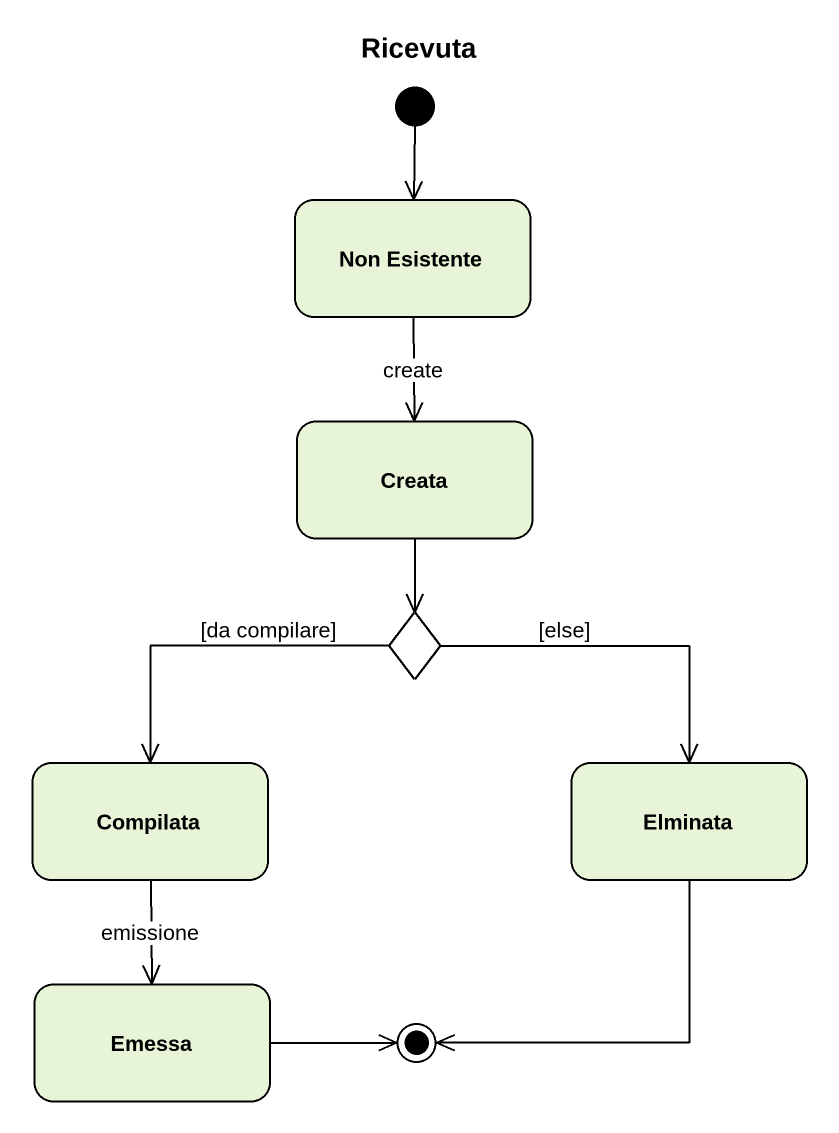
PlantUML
@startuml
title Ricevuta
hide empty description
state "Non Esistente" as Non_Esistente
state Creata
state choice1 <<choice>>
state Compilata
state Elminata
state Emessa
[*] --> Non_Esistente
Non_Esistente --> Creata : create
Creata --> choice1
choice1 --> Compilata : [da compilare]
choice1 --> Elminata : [else]
Compilata --> Emessa : emissione
Elminata --> [*]
Emessa -right-> [*]
@enduml
